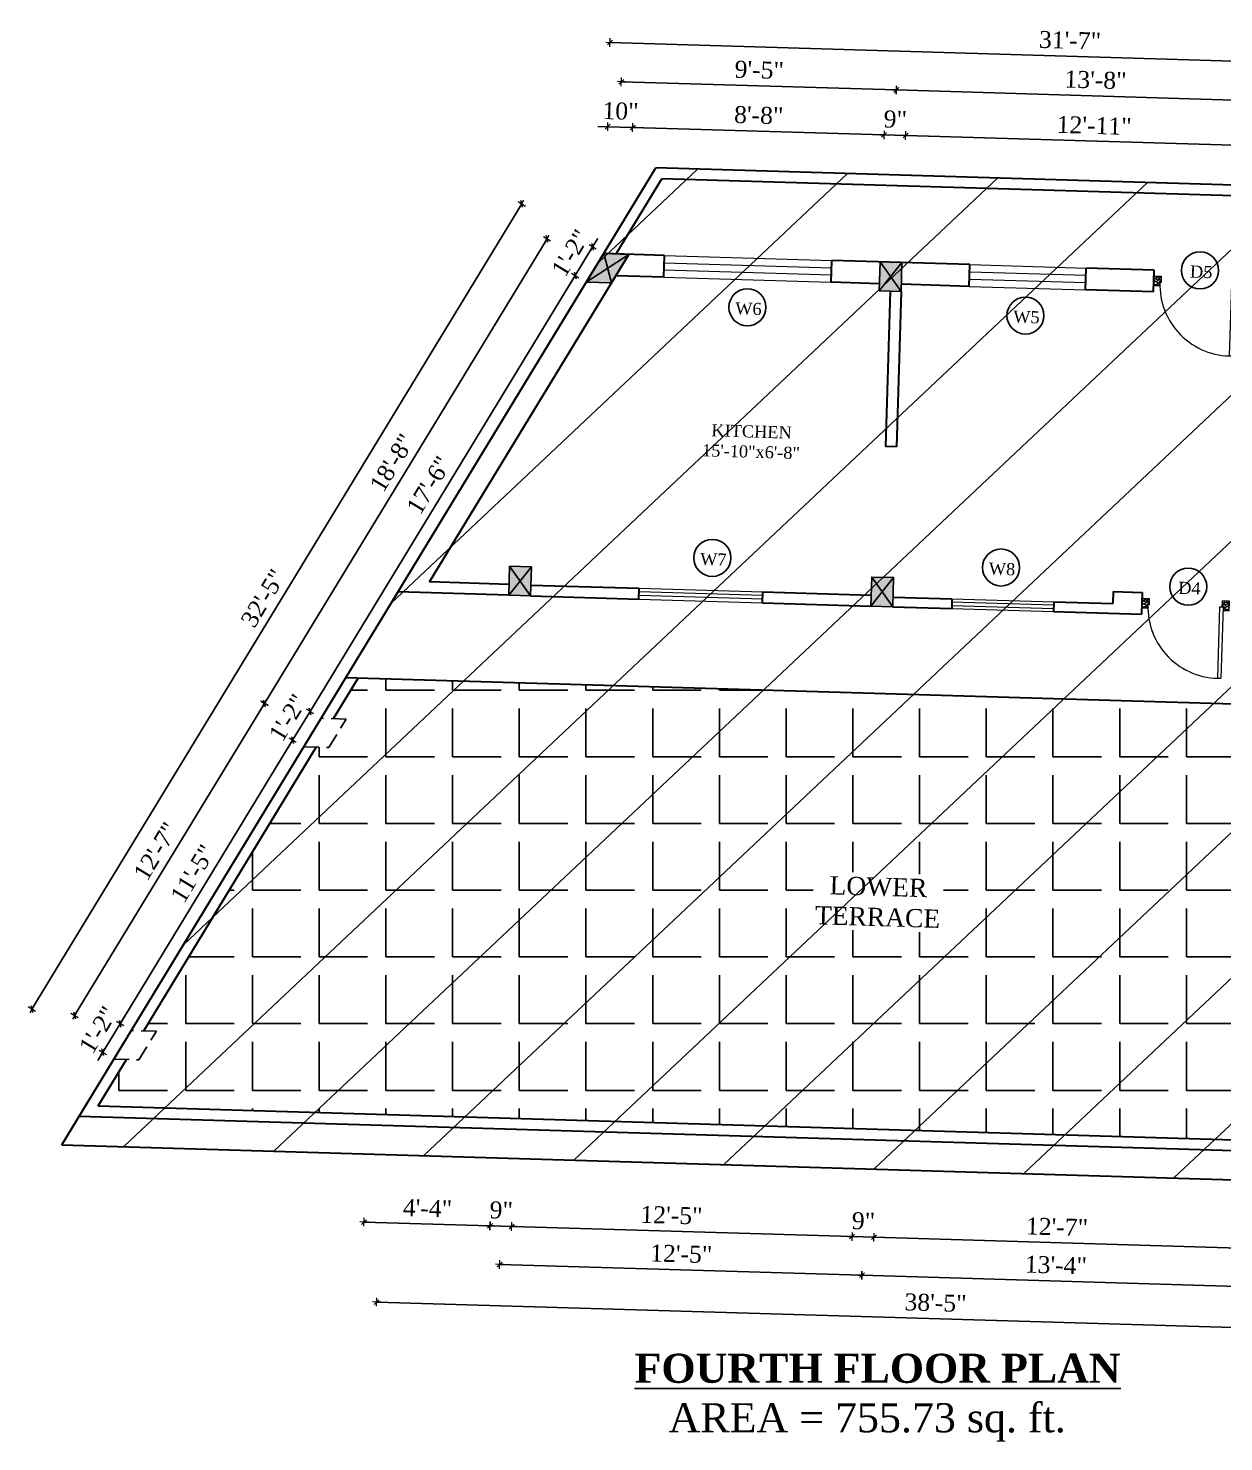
# Model space of a CAD drawing. Header units: inches. Extents: x 4069 to 291496, y -47643 to 12535.
# Drawn here: x 124208 to 124700, y -23437 to -22855 of the extents above; entities that cross this region are included whole.
import ezdxf

# ---------------------------------------------------------------- set-up
doc = ezdxf.new("R2010")
doc.units = ezdxf.units.IN
doc.header["$LTSCALE"] = 5
doc.header["$MEASUREMENT"] = 0
doc.linetypes.add('HIDDEN', pattern=[0.375, 0.25, -0.125])
for name, color, linetype, lineweight in [('A-WALL', 7, 'Continuous', 9), ('Dimension', 7, 'Continuous', 18), ('DOOR', 62, 'Continuous', 0), ('Dw', 2, 'Continuous', 18)]:
    doc.layers.add(name, color=color, linetype=linetype, lineweight=lineweight)
doc.layers.add('dim line', color=7, linetype='Continuous', lineweight=15, true_color=0xfab2b2)
doc.layers.add('TEXT', color=6, linetype='Continuous')
doc.layers.add('WALL', color=7, linetype='Continuous')
doc.styles.add('ordinary', font='times.ttf')
doc.dimstyles.new('Copy of 96', dxfattribs={"dimtxt": 7, "dimasz": 4, "dimexe": 0.5, "dimexo": 0.5, "dimgap": 3, "dimtad": 1, "dimdec": 1, "dimzin": 11, "dimdsep": 46, "dimlunit": 4, "dimtxsty": 'ordinary', "dimblk": 'OBLIQUE', "dimcen": 0.09, "dimse1": 1, "dimse2": 1, "dimclrt": 6, "dimazin": 0, "dimtfac": 1, "dimtdec": 1, "dimtix": 1, "dimtmove": 2, "dimatfit": 3, "dimldrblk": 'leader', "dimfxl": 0.5, "dimfxlon": 1, "dimtolj": 1, "dimtzin": 0, "dimarcsym": 0})

# ---------------------------------------------------------------- blocks, each defined once
blk = doc.blocks.new('c2a')
at = {"color": 1, "ltscale": 5}
for p, q in [((18091.63, 4625.76), (18084.82, 4613.76)), ((18101.98, 4625.76), (18091.63, 4625.76)), ((18095.17, 4613.76), (18101.98, 4625.76)), ((18084.82, 4613.76), (18095.17, 4613.76))]:
    blk.add_line(p, q, dxfattribs=at)
blk = doc.blocks.new('A$C27B36B59')
at = {"layer": 'DOOR'}
for p, q in [((0, 4), (0, 0)), ((2.5, 4), (0, 4)), ((0, 0), (3, 0)), ((2.5, 2.5), (2.5, 4)), ((3, 2.5), (2.5, 2.5)), ((3, 0), (3, 2.5))]:
    blk.add_line(p, q, dxfattribs=at)
for centre, radius, start, end in [((-1.4, -0.54), 4.75, 22.14107, 72.83803), ((1.34, 2.09), 1.64, 45.13802, 144.89476), ((2.21, 0.3), 2.49, 83.31492, 152.65798), ((0.13, 0.37), 2.05, 349.48753, 93.68048), ((1.96, -0.47), 2.01, 58.74475, 166.49498), ((-0.06, 0.32), 1.13, 343.54197, 86.94698), ((2.08, -0.4), 1.17, 38.28162, 160.15192)]:
    blk.add_arc(centre, radius, start, end, dxfattribs=at)
blk = doc.blocks.new('D2')
at = {"layer": 'DOOR'}
for p, q in [((74473.95, 24047.59), (74473.95, 24018.09)), ((74473.95, 24047.59), (74475.45, 24047.59)), ((74475.45, 24047.59), (74475.45, 24018.13))]:
    blk.add_line(p, q, dxfattribs=at)
blk.add_arc((74473.95, 24047.59), 29.5, 180, 272.9146, dxfattribs=at)
at = {"layer": 'DOOR', "xscale": -1, "rotation": 180}
blk.add_blockref('A$C27B36B59', (74441.95, 24050.09), dxfattribs=at)
at = {"layer": 'DOOR', "rotation": 180}
blk.add_blockref('A$C27B36B59', (74477.95, 24050.09), dxfattribs=at)
blk = doc.blocks.new('oblique')
at = {"color": 0, "lineweight": -2}
blk.add_line((0.25, 0.25), (-0.25, -0.25), dxfattribs=at)
at = {"layer": 'dim line', "lineweight": 9}
for p, q in [((-0.4375, 0), (0.4375, 0)), ((0, 0.4375), (0, -0.4375))]:
    blk.add_line(p, q, dxfattribs=at)
blk = doc.blocks.new('*D3333')
at = {"layer": 'A-WALL', "color": 0, "lineweight": -2, "ltscale": 50, "transparency": 16777216}
blk.add_line((124710.78, -23373.49), (124551.24, -23368.73), dxfattribs=at)
at = {"layer": 'Defpoints', "color": 0, "ltscale": 50, "transparency": 16777216}
for p in [(124559.48, -23092.92), (124719.02, -23097.68), (124551.24, -23368.73)]:
    blk.add_point(p, dxfattribs=at)
at = {"layer": 'A-WALL', "color": 0, "lineweight": -2, "ltscale": 50, "transparency": 16777216, "xscale": 4, "yscale": 4, "zscale": 4}
for p, rotation in [((124551.24, -23368.73), 178.2899854285072), ((124710.78, -23373.49), 358.2899854285071)]:
    blk.add_blockref('oblique', p, dxfattribs=dict(at, rotation=rotation))
at = {"layer": 'A-WALL', "color": 6, "ltscale": 50, "transparency": 16777216, "insert": (124631.21, -23364.55), "char_height": 7, "attachment_point": 5, "rotation": 358.28999, "style": 'ordinary'}
blk.add_mtext('\\A1;13\'-4"', dxfattribs=at)
blk = doc.blocks.new('_OBLIQUE')
at = {"color": 0, "linetype": 'ByBlock'}
blk.add_line((-0.5, -0.5), (0.5, 0.5), dxfattribs=at)
blk = doc.blocks.new('leader')
at = {"layer": 'Dimension'}
for p, q in [((0, -4.33), (0, 4.33)), ((-4.42, 0), (4.42, 0))]:
    blk.add_line(p, q, dxfattribs=at)
blk = doc.blocks.new('*D3334')
at = {"layer": 'A-WALL', "color": 0, "lineweight": -2, "ltscale": 50, "transparency": 16777216}
blk.add_line((124551.24, -23368.73), (124401.96, -23364.27), dxfattribs=at)
at = {"layer": 'Defpoints', "color": 0, "ltscale": 50, "transparency": 16777216}
for p in [(124410.19, -23088.47), (124559.48, -23092.92), (124401.96, -23364.27)]:
    blk.add_point(p, dxfattribs=at)
at = {"layer": 'A-WALL', "color": 0, "lineweight": -2, "ltscale": 50, "transparency": 16777216, "xscale": 4, "yscale": 4, "zscale": 4}
for p, rotation in [((124401.96, -23364.27), 178.2899854285072), ((124551.24, -23368.73), 358.2899854285071)]:
    blk.add_blockref('oblique', p, dxfattribs=dict(at, rotation=rotation))
at = {"layer": 'A-WALL', "color": 6, "ltscale": 50, "transparency": 16777216, "insert": (124476.79, -23359.94), "char_height": 7, "attachment_point": 5, "rotation": 358.28999, "style": 'ordinary'}
blk.add_mtext('\\A1;12\'-5"', dxfattribs=at)
blk = doc.blocks.new('*D3335')
at = {"layer": 'A-WALL', "color": 0, "lineweight": -2, "ltscale": 50, "transparency": 16777216}
blk.add_line((124811.56, -23393.53), (124351.26, -23379.79), dxfattribs=at)
at = {"layer": 'Defpoints', "color": 0, "ltscale": 50, "transparency": 16777216}
for p in [(124360, -23086.97), (124820.3, -23100.71), (124351.26, -23379.79)]:
    blk.add_point(p, dxfattribs=at)
at = {"layer": 'A-WALL', "color": 0, "lineweight": -2, "ltscale": 50, "transparency": 16777216, "xscale": 4, "yscale": 4, "zscale": 4}
for p, rotation in [((124351.26, -23379.79), 178.2899854285072), ((124811.56, -23393.53), 358.2899854285071)]:
    blk.add_blockref('oblique', p, dxfattribs=dict(at, rotation=rotation))
at = {"layer": 'A-WALL', "color": 6, "ltscale": 50, "transparency": 16777216, "insert": (124581.61, -23380.1), "char_height": 7, "attachment_point": 5, "rotation": 358.28999, "style": 'ordinary'}
blk.add_mtext('\\A1;38\'-5"', dxfattribs=at)
blk = doc.blocks.new('*D3336')
at = {"layer": 'A-WALL', "color": 0, "lineweight": -2, "ltscale": 50, "transparency": 16777216}
for p, q in [((124245.52, -23264.99), (124247.6, -23261.57)), ((124238.35, -23276.78), (124245.52, -23264.99)), ((124238.35, -23276.78), (124236.27, -23280.2))]:
    blk.add_line(p, q, dxfattribs=at)
at = {"layer": 'Defpoints', "color": 0, "ltscale": 50, "transparency": 16777216}
for p in [(124245.52, -23264.99), (124250.08, -23267.77), (124242.91, -23279.56)]:
    blk.add_point(p, dxfattribs=at)
at = {"layer": 'A-WALL', "color": 0, "lineweight": -2, "ltscale": 50, "transparency": 16777216, "xscale": 4, "yscale": 4, "zscale": 4}
for p, rotation in [((124245.52, -23264.99), 238.7014709228327), ((124238.35, -23276.78), 58.70147092283272)]:
    blk.add_blockref('oblique', p, dxfattribs=dict(at, rotation=rotation))
at = {"layer": 'A-WALL', "color": 6, "ltscale": 50, "transparency": 16777216, "insert": (124236.38, -23267.51), "char_height": 7, "attachment_point": 5, "rotation": 58.70147, "style": 'ordinary'}
blk.add_mtext('\\A1;1\'-2"', dxfattribs=at)
blk = doc.blocks.new('*D3337')
at = {"layer": 'A-WALL', "color": 0, "lineweight": -2, "ltscale": 50, "transparency": 16777216}
blk.add_line((124245.52, -23264.99), (124316.61, -23148.06), dxfattribs=at)
at = {"layer": 'Defpoints', "color": 0, "ltscale": 50, "transparency": 16777216}
for p in [(124316.61, -23148.06), (124321.17, -23150.84), (124250.08, -23267.77)]:
    blk.add_point(p, dxfattribs=at)
at = {"layer": 'A-WALL', "color": 0, "lineweight": -2, "ltscale": 50, "transparency": 16777216, "xscale": 4, "yscale": 4, "zscale": 4}
for p, rotation in [((124316.61, -23148.06), 58.70147092306956), ((124245.52, -23264.99), 238.7014709230696)]:
    blk.add_blockref('oblique', p, dxfattribs=dict(at, rotation=rotation))
at = {"layer": 'A-WALL', "color": 6, "ltscale": 50, "transparency": 16777216, "insert": (124275.46, -23203.12), "char_height": 7, "attachment_point": 5, "rotation": 58.70147, "style": 'ordinary'}
blk.add_mtext('\\A1;11\'-5"', dxfattribs=at)
blk = doc.blocks.new('*D3338')
at = {"layer": 'A-WALL', "color": 0, "lineweight": -2, "ltscale": 50, "transparency": 16777216}
for p, q in [((124323.78, -23136.27), (124325.86, -23132.85)), ((124316.61, -23148.06), (124323.78, -23136.27)), ((124316.61, -23148.06), (124314.53, -23151.48))]:
    blk.add_line(p, q, dxfattribs=at)
at = {"layer": 'Defpoints', "color": 0, "ltscale": 50, "transparency": 16777216}
for p in [(124323.78, -23136.27), (124328.34, -23139.05), (124321.17, -23150.84)]:
    blk.add_point(p, dxfattribs=at)
at = {"layer": 'A-WALL', "color": 0, "lineweight": -2, "ltscale": 50, "transparency": 16777216, "xscale": 4, "yscale": 4, "zscale": 4}
for p, rotation in [((124323.78, -23136.27), 238.7014709230696), ((124316.61, -23148.06), 58.70147092306958)]:
    blk.add_blockref('oblique', p, dxfattribs=dict(at, rotation=rotation))
at = {"layer": 'A-WALL', "color": 6, "ltscale": 50, "transparency": 16777216, "insert": (124314.64, -23138.79), "char_height": 7, "attachment_point": 5, "rotation": 58.70147, "style": 'ordinary'}
blk.add_mtext('\\A1;1\'-2"', dxfattribs=at)
blk = doc.blocks.new('*D3339')
at = {"layer": 'A-WALL', "color": 0, "lineweight": -2, "ltscale": 50, "transparency": 16777216}
blk.add_line((124323.78, -23136.27), (124433.1, -22956.45), dxfattribs=at)
at = {"layer": 'Defpoints', "color": 0, "ltscale": 50, "transparency": 16777216}
for p in [(124433.1, -22956.45), (124437.67, -22959.23), (124328.34, -23139.05)]:
    blk.add_point(p, dxfattribs=at)
at = {"layer": 'A-WALL', "color": 0, "lineweight": -2, "ltscale": 50, "transparency": 16777216, "xscale": 4, "yscale": 4, "zscale": 4}
for p, rotation in [((124433.1, -22956.45), 58.70147092306956), ((124323.78, -23136.27), 238.7014709230696)]:
    blk.add_blockref('oblique', p, dxfattribs=dict(at, rotation=rotation))
at = {"layer": 'A-WALL', "color": 6, "ltscale": 50, "transparency": 16777216, "insert": (124372.83, -23042.95), "char_height": 7, "attachment_point": 5, "rotation": 58.70147, "style": 'ordinary'}
blk.add_mtext('\\A1;17\'-6"', dxfattribs=at)
blk = doc.blocks.new('*D3340')
at = {"layer": 'A-WALL', "color": 0, "lineweight": -2, "ltscale": 50, "transparency": 16777216}
for p, q in [((124440.27, -22944.66), (124442.35, -22941.24)), ((124433.1, -22956.45), (124440.27, -22944.66)), ((124433.1, -22956.45), (124431.02, -22959.87))]:
    blk.add_line(p, q, dxfattribs=at)
at = {"layer": 'Defpoints', "color": 0, "ltscale": 50, "transparency": 16777216}
for p in [(124440.27, -22944.66), (124444.84, -22947.44), (124437.67, -22959.23)]:
    blk.add_point(p, dxfattribs=at)
at = {"layer": 'A-WALL', "color": 0, "lineweight": -2, "ltscale": 50, "transparency": 16777216, "xscale": 4, "yscale": 4, "zscale": 4}
for p, rotation in [((124440.27, -22944.66), 238.7014709230696), ((124433.1, -22956.45), 58.70147092306958)]:
    blk.add_blockref('oblique', p, dxfattribs=dict(at, rotation=rotation))
at = {"layer": 'A-WALL', "color": 6, "ltscale": 50, "transparency": 16777216, "insert": (124431.13, -22947.18), "char_height": 7, "attachment_point": 5, "rotation": 58.70147, "style": 'ordinary'}
blk.add_mtext('\\A1;1\'-2"', dxfattribs=at)
blk = doc.blocks.new('*D3341')
at = {"layer": 'A-WALL', "color": 0, "lineweight": -2, "ltscale": 50, "transparency": 16777216}
blk.add_line((124421.47, -22941.3), (124304.98, -23132.91), dxfattribs=at)
at = {"layer": 'Defpoints', "color": 0, "ltscale": 50, "transparency": 16777216}
for p in [(124441.25, -22953.33), (124304.98, -23132.91), (124324.76, -23144.94)]:
    blk.add_point(p, dxfattribs=at)
at = {"layer": 'A-WALL', "color": 0, "lineweight": -2, "ltscale": 50, "transparency": 16777216, "xscale": 4, "yscale": 4, "zscale": 4}
for p, rotation in [((124421.47, -22941.3), 58.70147092277564), ((124304.98, -23132.91), 238.7014709227756)]:
    blk.add_blockref('oblique', p, dxfattribs=dict(at, rotation=rotation))
at = {"layer": 'A-WALL', "color": 6, "ltscale": 50, "transparency": 16777216, "insert": (124357.62, -23033.7), "char_height": 7, "attachment_point": 5, "rotation": 58.70147, "style": 'ordinary'}
blk.add_mtext('\\A1;18\'-8"', dxfattribs=at)
blk = doc.blocks.new('*D3342')
at = {"layer": 'A-WALL', "color": 0, "lineweight": -2, "ltscale": 50, "transparency": 16777216}
blk.add_line((124304.98, -23132.91), (124226.72, -23261.64), dxfattribs=at)
at = {"layer": 'Defpoints', "color": 0, "ltscale": 50, "transparency": 16777216}
for p in [(124324.76, -23144.94), (124226.72, -23261.64), (124246.5, -23273.66)]:
    blk.add_point(p, dxfattribs=at)
at = {"layer": 'A-WALL', "color": 0, "lineweight": -2, "ltscale": 50, "transparency": 16777216, "xscale": 4, "yscale": 4, "zscale": 4}
for p, rotation in [((124304.98, -23132.91), 58.70147092306958), ((124226.72, -23261.64), 238.7014709230696)]:
    blk.add_blockref('oblique', p, dxfattribs=dict(at, rotation=rotation))
at = {"layer": 'A-WALL', "color": 6, "ltscale": 50, "transparency": 16777216, "insert": (124260.23, -23193.86), "char_height": 7, "attachment_point": 5, "rotation": 58.70147, "style": 'ordinary'}
blk.add_mtext('\\A1;12\'-7"', dxfattribs=at)
blk = doc.blocks.new('*D3343')
at = {"layer": 'A-WALL', "color": 0, "lineweight": -2, "ltscale": 50, "transparency": 16777216}
blk.add_line((124209.14, -23259.02), (124411.06, -22926.9), dxfattribs=at)
at = {"layer": 'Defpoints', "color": 0, "ltscale": 50, "transparency": 16777216}
for p in [(124411.06, -22926.9), (124444.84, -22947.44), (124242.91, -23279.56)]:
    blk.add_point(p, dxfattribs=at)
at = {"layer": 'A-WALL', "color": 0, "lineweight": -2, "ltscale": 50, "transparency": 16777216, "xscale": 4, "yscale": 4, "zscale": 4}
for p, rotation in [((124411.06, -22926.9), 58.70147092277312), ((124209.14, -23259.02), 238.7014709227732)]:
    blk.add_blockref('oblique', p, dxfattribs=dict(at, rotation=rotation))
at = {"layer": 'A-WALL', "color": 6, "ltscale": 50, "transparency": 16777216, "insert": (124304.49, -23089.55), "char_height": 7, "attachment_point": 5, "rotation": 58.70147, "style": 'ordinary'}
blk.add_mtext('\\A1;32\'-5"', dxfattribs=at)
blk = doc.blocks.new('*D3344')
at = {"layer": 'A-WALL', "color": 0, "lineweight": -2, "ltscale": 50, "transparency": 16777216}
for p, q in [((124446.4, -22895.09), (124442.4, -22894.97)), ((124446.4, -22895.09), (124456.74, -22895.4)), ((124456.74, -22895.4), (124460.74, -22895.52))]:
    blk.add_line(p, q, dxfattribs=at)
at = {"layer": 'Defpoints', "color": 0, "ltscale": 50, "transparency": 16777216}
for p in [(124456.74, -22895.4), (124444.84, -22947.44), (124455.18, -22947.74)]:
    blk.add_point(p, dxfattribs=at)
at = {"layer": 'A-WALL', "color": 0, "lineweight": -2, "ltscale": 50, "transparency": 16777216, "xscale": 4, "yscale": 4, "zscale": 4}
for p, rotation in [((124446.4, -22895.09), 358.2899854285503), ((124456.74, -22895.4), 178.2899854285504)]:
    blk.add_blockref('oblique', p, dxfattribs=dict(at, rotation=rotation))
at = {"layer": 'A-WALL', "color": 6, "ltscale": 50, "transparency": 16777216, "insert": (124451.77, -22888.68), "char_height": 7, "attachment_point": 5, "rotation": 358.28999, "style": 'ordinary'}
blk.add_mtext('\\A1;10"', dxfattribs=at)
blk = doc.blocks.new('*D3345')
at = {"layer": 'A-WALL', "color": 0, "lineweight": -2, "ltscale": 50, "transparency": 16777216}
blk.add_line((124456.74, -22895.4), (124560.35, -22898.49), dxfattribs=at)
at = {"layer": 'Defpoints', "color": 0, "ltscale": 50, "transparency": 16777216}
for p in [(124560.35, -22898.49), (124455.18, -22947.74), (124558.78, -22950.84)]:
    blk.add_point(p, dxfattribs=at)
at = {"layer": 'A-WALL', "color": 0, "lineweight": -2, "ltscale": 50, "transparency": 16777216, "xscale": 4, "yscale": 4, "zscale": 4}
for p, rotation in [((124456.74, -22895.4), 178.2899854285072), ((124560.35, -22898.49), 358.2899854285072)]:
    blk.add_blockref('oblique', p, dxfattribs=dict(at, rotation=rotation))
at = {"layer": 'A-WALL', "color": 6, "ltscale": 50, "transparency": 16777216, "insert": (124508.74, -22890.38), "char_height": 7, "attachment_point": 5, "rotation": 358.28999, "style": 'ordinary'}
blk.add_mtext('\\A1;8\'-8"', dxfattribs=at)
blk = doc.blocks.new('*D3346')
at = {"layer": 'A-WALL', "color": 0, "lineweight": -2, "ltscale": 50, "transparency": 16777216}
for p, q in [((124560.35, -22898.49), (124556.35, -22898.37)), ((124560.35, -22898.49), (124569.34, -22898.76)), ((124569.34, -22898.76), (124573.34, -22898.88))]:
    blk.add_line(p, q, dxfattribs=at)
at = {"layer": 'Defpoints', "color": 0, "ltscale": 50, "transparency": 16777216}
for p in [(124569.34, -22898.76), (124558.78, -22950.84), (124567.78, -22951.11)]:
    blk.add_point(p, dxfattribs=at)
at = {"layer": 'A-WALL', "color": 0, "lineweight": -2, "ltscale": 50, "transparency": 16777216, "xscale": 4, "yscale": 4, "zscale": 4}
for p, rotation in [((124560.35, -22898.49), 358.2899854285072), ((124569.34, -22898.76), 178.2899854285072)]:
    blk.add_blockref('oblique', p, dxfattribs=dict(at, rotation=rotation))
at = {"layer": 'A-WALL', "color": 6, "ltscale": 50, "transparency": 16777216, "insert": (124565.04, -22892.06), "char_height": 7, "attachment_point": 5, "rotation": 358.28999, "style": 'ordinary'}
blk.add_mtext('\\A1;9"', dxfattribs=at)
blk = doc.blocks.new('*D3347')
at = {"layer": 'A-WALL', "color": 0, "lineweight": -2, "ltscale": 50, "transparency": 16777216}
blk.add_line((124569.34, -22898.76), (124724.27, -22903.38), dxfattribs=at)
at = {"layer": 'Defpoints', "color": 0, "ltscale": 50, "transparency": 16777216}
for p in [(124724.27, -22903.38), (124567.78, -22951.11), (124722.71, -22955.73)]:
    blk.add_point(p, dxfattribs=at)
at = {"layer": 'A-WALL', "color": 0, "lineweight": -2, "ltscale": 50, "transparency": 16777216, "xscale": 4, "yscale": 4, "zscale": 4}
for p, rotation in [((124569.34, -22898.76), 178.2899854285072), ((124724.27, -22903.38), 358.2899854285072)]:
    blk.add_blockref('oblique', p, dxfattribs=dict(at, rotation=rotation))
at = {"layer": 'A-WALL', "color": 6, "ltscale": 50, "transparency": 16777216, "insert": (124647, -22894.57), "char_height": 7, "attachment_point": 5, "rotation": 358.28999, "style": 'ordinary'}
blk.add_mtext('\\A1;12\'-11"', dxfattribs=at)
blk = doc.blocks.new('*D3352')
at = {"layer": 'A-WALL', "color": 0, "lineweight": -2, "ltscale": 50, "transparency": 16777216}
blk.add_line((124729.33, -22884.85), (124565.4, -22879.96), dxfattribs=at)
at = {"layer": 'Defpoints', "color": 0, "ltscale": 50, "transparency": 16777216}
for p in [(124565.4, -22879.96), (124563.28, -22950.97), (124727.21, -22955.87)]:
    blk.add_point(p, dxfattribs=at)
at = {"layer": 'A-WALL', "color": 0, "lineweight": -2, "ltscale": 50, "transparency": 16777216, "xscale": 4, "yscale": 4, "zscale": 4}
for p, rotation in [((124565.4, -22879.96), 178.2899854285072), ((124729.33, -22884.85), 358.2899854285071)]:
    blk.add_blockref('oblique', p, dxfattribs=dict(at, rotation=rotation))
at = {"layer": 'A-WALL', "color": 6, "ltscale": 50, "transparency": 16777216, "insert": (124647.56, -22875.84), "char_height": 7, "attachment_point": 5, "rotation": 358.28999, "style": 'ordinary'}
blk.add_mtext('\\A1;13\'-8"', dxfattribs=at)
blk = doc.blocks.new('*D3353')
at = {"layer": 'A-WALL', "color": 0, "lineweight": -2, "ltscale": 50, "transparency": 16777216}
blk.add_line((124565.4, -22879.96), (124452.13, -22876.57), dxfattribs=at)
at = {"layer": 'Defpoints', "color": 0, "ltscale": 50, "transparency": 16777216}
for p in [(124452.13, -22876.57), (124450.01, -22947.59), (124563.28, -22950.97)]:
    blk.add_point(p, dxfattribs=at)
at = {"layer": 'A-WALL', "color": 0, "lineweight": -2, "ltscale": 50, "transparency": 16777216, "xscale": 4, "yscale": 4, "zscale": 4}
for p, rotation in [((124452.13, -22876.57), 178.2899854285072), ((124565.4, -22879.96), 358.2899854285071)]:
    blk.add_blockref('oblique', p, dxfattribs=dict(at, rotation=rotation))
at = {"layer": 'A-WALL', "color": 6, "ltscale": 50, "transparency": 16777216, "insert": (124508.96, -22871.7), "char_height": 7, "attachment_point": 5, "rotation": 358.28999, "style": 'ordinary'}
blk.add_mtext('\\A1;9\'-5"', dxfattribs=at)
blk = doc.blocks.new('*D3354')
at = {"layer": 'A-WALL', "color": 0, "lineweight": -2, "ltscale": 50, "transparency": 16777216}
blk.add_line((124447.43, -22860.41), (124826.27, -22871.72), dxfattribs=at)
at = {"layer": 'Defpoints', "color": 0, "ltscale": 50, "transparency": 16777216}
for p in [(124826.27, -22871.72), (124444.84, -22947.44), (124823.67, -22958.75)]:
    blk.add_point(p, dxfattribs=at)
at = {"layer": 'A-WALL', "color": 0, "lineweight": -2, "ltscale": 50, "transparency": 16777216, "xscale": 4, "yscale": 4, "zscale": 4}
for p, rotation in [((124447.43, -22860.41), 178.2899854285072), ((124826.27, -22871.72), 358.2899854285071)]:
    blk.add_blockref('oblique', p, dxfattribs=dict(at, rotation=rotation))
at = {"layer": 'A-WALL', "color": 6, "ltscale": 50, "transparency": 16777216, "insert": (124637.05, -22859.5), "char_height": 7, "attachment_point": 5, "rotation": 358.28999, "style": 'ordinary'}
blk.add_mtext('\\A1;31\'-7"', dxfattribs=at)
blk = doc.blocks.new('*D3355')
at = {"layer": 'A-WALL', "color": 0, "lineweight": -2, "ltscale": 50, "transparency": 16777216}
for p, q in [((124397.93, -23348.34), (124393.93, -23348.22)), ((124397.93, -23348.34), (124406.93, -23348.61)), ((124406.93, -23348.61), (124410.92, -23348.73))]:
    blk.add_line(p, q, dxfattribs=at)
at = {"layer": 'Defpoints', "color": 0, "ltscale": 50, "transparency": 16777216}
for p in [(124405.69, -23088.33), (124414.69, -23088.6), (124406.93, -23348.61)]:
    blk.add_point(p, dxfattribs=at)
at = {"layer": 'A-WALL', "color": 0, "lineweight": -2, "ltscale": 50, "transparency": 16777216, "xscale": 4, "yscale": 4, "zscale": 4}
for p, rotation in [((124397.93, -23348.34), 358.2899854285071), ((124406.93, -23348.61), 178.2899854285072)]:
    blk.add_blockref('oblique', p, dxfattribs=dict(at, rotation=rotation))
at = {"layer": 'A-WALL', "color": 6, "ltscale": 50, "transparency": 16777216, "insert": (124402.62, -23341.91), "char_height": 7, "attachment_point": 5, "rotation": 358.28999, "style": 'ordinary'}
blk.add_mtext('\\A1;9"', dxfattribs=at)
blk = doc.blocks.new('*D3357')
at = {"layer": 'A-WALL', "color": 0, "lineweight": -2, "ltscale": 50, "transparency": 16777216}
blk.add_line((124397.93, -23348.34), (124547.22, -23352.8), dxfattribs=at)
at = {"layer": 'Defpoints', "color": 0, "ltscale": 50, "transparency": 16777216}
for p in [(124405.69, -23088.33), (124554.98, -23092.79), (124547.22, -23352.8)]:
    blk.add_point(p, dxfattribs=at)
at = {"layer": 'A-WALL', "color": 0, "lineweight": -2, "ltscale": 50, "transparency": 16777216, "xscale": 4, "yscale": 4, "zscale": 4}
for p, rotation in [((124397.93, -23348.34), 178.2899854285072), ((124547.22, -23352.8), 358.2899854285071)]:
    blk.add_blockref('oblique', p, dxfattribs=dict(at, rotation=rotation))
at = {"layer": 'A-WALL', "color": 6, "ltscale": 50, "transparency": 16777216, "insert": (124472.77, -23344.01), "char_height": 7, "attachment_point": 5, "rotation": 358.28999, "style": 'ordinary'}
blk.add_mtext('\\A1;12\'-5"', dxfattribs=at)
blk = doc.blocks.new('*D3358')
at = {"layer": 'A-WALL', "color": 0, "lineweight": -2, "ltscale": 50, "transparency": 16777216}
for p, q in [((124547.22, -23352.8), (124543.22, -23352.68)), ((124547.22, -23352.8), (124556.21, -23353.07)), ((124556.21, -23353.07), (124560.21, -23353.19))]:
    blk.add_line(p, q, dxfattribs=at)
at = {"layer": 'Defpoints', "color": 0, "ltscale": 50, "transparency": 16777216}
for p in [(124554.98, -23092.79), (124563.97, -23093.06), (124556.21, -23353.07)]:
    blk.add_point(p, dxfattribs=at)
at = {"layer": 'A-WALL', "color": 0, "lineweight": -2, "ltscale": 50, "transparency": 16777216, "xscale": 4, "yscale": 4, "zscale": 4}
for p, rotation in [((124547.22, -23352.8), 358.2899854285071), ((124556.21, -23353.07), 178.2899854285072)]:
    blk.add_blockref('oblique', p, dxfattribs=dict(at, rotation=rotation))
at = {"layer": 'A-WALL', "color": 6, "ltscale": 50, "transparency": 16777216, "insert": (124551.91, -23346.37), "char_height": 7, "attachment_point": 5, "rotation": 358.28999, "style": 'ordinary'}
blk.add_mtext('\\A1;9"', dxfattribs=at)
blk = doc.blocks.new('*D3359')
at = {"layer": 'A-WALL', "color": 0, "lineweight": -2, "ltscale": 50, "transparency": 16777216}
blk.add_line((124556.21, -23353.07), (124706.76, -23357.56), dxfattribs=at)
at = {"layer": 'Defpoints', "color": 0, "ltscale": 50, "transparency": 16777216}
for p in [(124563.97, -23093.06), (124714.52, -23097.55), (124706.76, -23357.56)]:
    blk.add_point(p, dxfattribs=at)
at = {"layer": 'A-WALL', "color": 0, "lineweight": -2, "ltscale": 50, "transparency": 16777216, "xscale": 4, "yscale": 4, "zscale": 4}
for p, rotation in [((124556.21, -23353.07), 178.2899854285072), ((124706.76, -23357.56), 358.2899854285071)]:
    blk.add_blockref('oblique', p, dxfattribs=dict(at, rotation=rotation))
at = {"layer": 'A-WALL', "color": 6, "ltscale": 50, "transparency": 16777216, "insert": (124631.68, -23348.75), "char_height": 7, "attachment_point": 5, "rotation": 358.28999, "style": 'ordinary'}
blk.add_mtext('\\A1;12\'-7"', dxfattribs=at)
blk = doc.blocks.new('*D3356')
at = {"layer": 'A-WALL', "color": 0, "lineweight": -2, "ltscale": 50, "transparency": 16777216}
blk.add_line((124397.93, -23348.34), (124346.07, -23346.79), dxfattribs=at)
at = {"layer": 'Defpoints', "color": 0, "ltscale": 50, "transparency": 16777216}
for p in [(124353.83, -23086.84), (124405.69, -23088.33), (124346.07, -23346.79)]:
    blk.add_point(p, dxfattribs=at)
at = {"layer": 'A-WALL', "color": 0, "lineweight": -2, "ltscale": 50, "transparency": 16777216, "xscale": 4, "yscale": 4, "zscale": 4}
for p, rotation in [((124346.07, -23346.79), 178.2899854285072), ((124397.93, -23348.34), 358.2899854285071)]:
    blk.add_blockref('oblique', p, dxfattribs=dict(at, rotation=rotation))
at = {"layer": 'A-WALL', "color": 6, "ltscale": 50, "transparency": 16777216, "insert": (124372.19, -23341.07), "char_height": 7, "attachment_point": 5, "rotation": 358.28999, "style": 'ordinary'}
blk.add_mtext('\\A1;4\'-4"', dxfattribs=at)

msp = doc.modelspace()

# ---------------------------------------------------------------- hatches: boundary and pattern name
at = {"layer": 'WALL', "linetype": 'ByBlock', "ltscale": 5, "true_color": 0xf8991e}
h = msp.add_hatch(dxfattribs=at)
h.set_pattern_fill('ANSI31', color=30, scale=350, angle=-1.71001457)
h.set_pattern_definition([(43.29, (116958.823, -19783.133), (-29.99899, 31.8453), [])])
h.paths.add_polyline_path([(124221.40735, -23314.93247), (124466.34218, -22912.06214), (124824.63054, -22922.75857), (124814.80569, -23332.64793)])
h = msp.add_hatch(color=30, dxfattribs=at)
h.dxf.hatch_style = 1
h.paths.add_polyline_path([(124446.42382, -22953.48621), (124448.01193, -22959.53629), (124455.18076, -22947.74496)])
h.paths.add_polyline_path([(124446.42382, -22953.48621), (124455.18076, -22947.74496), (124444.83571, -22947.43612)])
h.paths.add_polyline_path([(124444.83571, -22947.43612), (124437.66689, -22959.22745), (124446.42382, -22953.48621)])
h.paths.add_polyline_path([(124446.42382, -22953.48621), (124437.66689, -22959.22745), (124448.01193, -22959.53629)])
h = msp.add_hatch(color=30, dxfattribs=at)
h.dxf.hatch_style = 1
h.paths.add_polyline_path([(124563.10381, -22956.9696), (124558.42676, -22962.83264), (124567.42276, -22963.10121)])
h.paths.add_polyline_path([(124567.42276, -22963.10121), (124567.78085, -22951.10656), (124563.10381, -22956.9696)])
h.paths.add_polyline_path([(124563.10381, -22956.9696), (124567.78085, -22951.10656), (124558.78486, -22950.83799)])
h.paths.add_polyline_path([(124558.78486, -22950.83799), (124558.42676, -22962.83264), (124563.10381, -22956.9696)])
h = msp.add_hatch(color=30, dxfattribs=at)
h.dxf.hatch_style = 1
h.paths.add_polyline_path([(124410.36969, -23082.46776), (124405.69265, -23088.3308), (124414.68864, -23088.59937)])
h.paths.add_polyline_path([(124414.68864, -23088.59937), (124415.04673, -23076.60471), (124410.36969, -23082.46776)])
h.paths.add_polyline_path([(124410.36969, -23082.46776), (124415.04673, -23076.60471), (124406.05074, -23076.33614)])
h.paths.add_polyline_path([(124406.05074, -23076.33614), (124405.69265, -23088.3308), (124410.36969, -23082.46776)])
h = msp.add_hatch(color=30, dxfattribs=at)
h.dxf.hatch_style = 1
h.paths.add_polyline_path([(124559.65452, -23086.92454), (124554.97748, -23092.78759), (124563.97347, -23093.05616)])
h.paths.add_polyline_path([(124563.97347, -23093.05616), (124564.33156, -23081.0615), (124559.65452, -23086.92454)])
h.paths.add_polyline_path([(124559.65452, -23086.92454), (124564.33156, -23081.0615), (124555.33557, -23080.79293)])
h.paths.add_polyline_path([(124555.33557, -23080.79293), (124554.97748, -23092.78759), (124559.65452, -23086.92454)])
h = msp.add_hatch(dxfattribs=at)
h.set_pattern_fill('ANGLE', color=30, scale=100)
h.set_pattern_definition([(0, (0, 0), (0, 27.5), [20, -7.5]), (90, (0, 0), (-27.5, 2e-15), [20, -7.5])])
h.paths.add_polyline_path([(124810.69855, -23316.01796), (124811.16056, -23296.52307), (124806.66248, -23296.38878), (124806.9468, -23284.39192), (124811.44488, -23284.52621), (124812.87776, -23224.06555), (124778.36807, -23224.06555), (124780.46618, -23135.53542), (124343.67067, -23122.49522), (124333.51484, -23139.1996), (124338.68736, -23139.35402), (124331.51854, -23151.14535), (124326.34601, -23150.99093), (124255.25517, -23267.92158), (124260.4277, -23268.076), (124253.25887, -23279.86733), (124248.08635, -23279.71291), (124236.43701, -23298.87381)])
h.paths.add_polyline_path([(124531.43157, -23202.01495), (124585.0189, -23203.61513), (124584.30501, -23227.5221), (124530.71768, -23225.92192)], flags=16)

# ---------------------------------------------------------------- linework, layer by layer
at = {"color": 1, "ltscale": 5}
for p, q in [((124444.83571, -22947.43612), (124448.01193, -22959.53629)), ((124437.66689, -22959.22745), (124455.18076, -22947.74496)), ((124558.42676, -22962.83264), (124567.78085, -22951.10656)), ((124567.42276, -22963.10121), (124558.78486, -22950.83799)), ((124405.69265, -23088.3308), (124415.04673, -23076.60471)), ((124414.68864, -23088.59937), (124406.05074, -23076.33614)), ((124554.97748, -23092.78759), (124564.33156, -23081.0615)), ((124563.97347, -23093.05616), (124555.33557, -23080.79293))]:
    msp.add_line(p, q, dxfattribs=at)
at = {"layer": 'A-WALL', "lineweight": 30}
for p, q in [((124221.40735, -23314.93247), (124466.34218, -22912.06214)), ((124759.17346, -22920.8044), (124466.34218, -22912.06214)), ((124450.00823, -22947.59054), (124468.8264, -22916.63831)), ((124723.65181, -22924.24593), (124468.8264, -22916.63831)), ((124469.94415, -22948.18571), (124444.83571, -22947.43612)), ((124373.03798, -23082.85392), (124455.18076, -22947.74496)), ((124469.67558, -22957.18171), (124469.94415, -22948.18571)), ((124538.64485, -22959.24073), (124538.91342, -22950.24474)), ((124595.76838, -22951.9421), (124538.91342, -22950.24474)), ((124595.49981, -22960.93809), (124595.76838, -22951.9421)), ((124643.47843, -22962.37046), (124643.747, -22953.37447)), ((124671.73453, -22954.21001), (124643.747, -22953.37447)), ((124469.67558, -22957.18171), (124449.80414, -22956.58846)), ((124558.51629, -22959.83398), (124538.64485, -22959.24073)), ((124671.46596, -22963.20601), (124671.73453, -22954.21001)), ((124562.92476, -22962.96693), (124561.01494, -23026.93843)), ((124567.42276, -22963.10121), (124565.51294, -23027.07271)), ((124595.49981, -22960.93809), (124567.51228, -22960.10255)), ((124671.46596, -22963.20601), (124643.47843, -22962.37046)), ((124565.51294, -23027.07271), (124561.01494, -23026.93843)), ((124405.69265, -23088.3308), (124360.00462, -23086.96682)), ((124405.82693, -23083.8328), (124373.03798, -23082.85392)), ((124414.82292, -23084.10137), (124459.4787, -23085.43454)), ((124459.34442, -23089.93253), (124459.4787, -23085.43454)), ((124510.3217, -23091.45442), (124510.45599, -23086.95643)), ((124510.45599, -23086.95643), (124555.11176, -23088.28959)), ((124654.81518, -23086.76416), (124654.66598, -23091.76193)), ((124654.81518, -23086.76416), (124666.80984, -23087.12225)), ((124666.80984, -23087.12225), (124666.54127, -23096.11824)), ((124414.68864, -23088.59937), (124459.34442, -23089.93253)), ((124510.3217, -23091.45442), (124554.97748, -23092.78759)), ((124563.97347, -23093.05616), (124588.2694, -23093.78149)), ((124564.09284, -23089.05794), (124588.38876, -23089.78327)), ((124588.38876, -23089.78327), (124588.2694, -23093.78149)), ((124630.37005, -23091.03659), (124630.25069, -23095.03481)), ((124630.37005, -23091.03659), (124654.66598, -23091.76193)), ((124630.25069, -23095.03481), (124666.54127, -23096.11824)), ((124333.51484, -23139.1996), (124343.67067, -23122.49522)), ((124814.95147, -23136.56495), (124338.49815, -23122.3408)), ((124255.25517, -23267.92158), (124326.34601, -23150.99093)), ((124236.43701, -23298.87381), (124248.08635, -23279.71291)), ((124228.57618, -23303.14114), (124815.09001, -23320.65107)), ((124236.43701, -23298.87381), (124810.69855, -23316.01796)), ((124221.40735, -23314.93247), (124814.80569, -23332.64793))]:
    msp.add_line(p, q, dxfattribs=at)
at = {"layer": 'Dw', "color": 3}
for p, q in [((124469.85462, -22951.18438), (124538.8239, -22953.2434)), ((124469.94415, -22948.18571), (124538.91342, -22950.24474)), ((124595.76838, -22951.9421), (124643.747, -22953.37447)), ((124469.67558, -22957.18171), (124538.64485, -22959.24073)), ((124469.7651, -22954.18304), (124538.73437, -22956.24207)), ((124595.58933, -22957.93943), (124643.56796, -22959.3718)), ((124595.67886, -22954.94077), (124643.65748, -22956.37313)), ((124595.49981, -22960.93809), (124643.47843, -22962.37046)), ((124459.43842, -23086.78373), (124510.41571, -23088.30562)), ((124459.4787, -23085.43454), (124510.45599, -23086.95643)), ((124459.34442, -23089.93253), (124510.3217, -23091.45442)), ((124459.39366, -23088.28306), (124510.37095, -23089.80495)), ((124588.30622, -23092.54796), (124630.28752, -23093.80128)), ((124588.35098, -23091.04863), (124630.33228, -23092.30195)), ((124588.38876, -23089.78327), (124630.37005, -23091.03659)), ((124588.2694, -23093.78149), (124630.25069, -23095.03481))]:
    msp.add_line(p, q, dxfattribs=at)
at = {"layer": 'TEXT'}
for centre in [(124690.62319, -22954.35412), (124504.07118, -22969.56239), (124618.67047, -22972.98367), (124489.61649, -23072.90601), (124608.60737, -23076.88038), (124685.7731, -23084.76747)]:
    msp.add_circle(centre, 7.64038, dxfattribs=at)
at = {"layer": 'WALL', "color": 2, "linetype": 'ByBlock', "ltscale": 5}
for points in [[(124437.66689, -22959.22745), (124448.01193, -22959.53629), (124455.18076, -22947.74496), (124444.83571, -22947.43612)], [(124558.42676, -22962.83264), (124567.42276, -22963.10121), (124567.78085, -22951.10656), (124558.78486, -22950.83799)], [(124405.69265, -23088.3308), (124414.68864, -23088.59937), (124415.04673, -23076.60471), (124406.05074, -23076.33614)], [(124554.97748, -23092.78759), (124563.97347, -23093.05616), (124564.33156, -23081.0615), (124555.33557, -23080.79293)]]:
    msp.add_lwpolyline(points, close=True, dxfattribs=at)
at = {"layer": 'WALL', "color": 2, "linetype": 'HIDDEN', "ltscale": 5}
for points in [[(124321.17349, -23150.8365), (124331.51854, -23151.14535), (124338.68736, -23139.35402), (124328.34231, -23139.04518)], [(124242.91382, -23279.55849), (124253.25887, -23279.86733), (124260.4277, -23268.076), (124250.08265, -23267.76716)]]:
    msp.add_lwpolyline(points, close=True, dxfattribs=at)

# ---------------------------------------------------------------- block references
at = {"layer": 'WALL', "color": 2, "linetype": 'ByBlock', "ltscale": 5, "rotation": 358.2899854285037}
msp.add_blockref('c2a', (106223.22259, -27031.26367), dxfattribs=at)
at = {"layer": 'WALL', "color": 2, "linetype": 'ByBlock', "rotation": 358.2899854285037}
for p in [(49545.18315, -44774.6675), (49540.25846, -44907.57974)]:
    msp.add_blockref('D2', p, dxfattribs=at)

# ---------------------------------------------------------------- texts
at = {"layer": 'TEXT', "style": 'ordinary'}
for s, rotation, p in [('D5', 358.28959735, (124686.43557, -22957.29453)), ('W6', 358.29037351, (124498.94899, -22972.47496)), ('W5', 358.29037351, (124613.54828, -22975.89623)), ('W7', 358.29037351, (124484.4943, -23075.81857)), ('W8', 358.29037351, (124603.48517, -23079.79295)), ('D4', 358.28959735, (124681.58548, -23087.70788))]:
    msp.add_text(s, height=5, rotation=rotation, dxfattribs=at).set_placement(p)
at = {"layer": 'TEXT', "attachment_point": 8, "rotation": 358.28959735, "style": 'ordinary'}
for s, insert, char_height in [('KITCHEN\\P15\'-10"x6\'-8"', (124505.46495, -23031.67817), 5), ('LOWER\\PTERRACE', (124557.60763, -23224.84888), 7.5)]:
    msp.add_mtext_dynamic_manual_height_columns(s, width=101.5687276, gutter_width=1720.71691, heights=[0], dxfattribs=dict(at, insert=insert, char_height=char_height))
at = {"layer": 'TEXT', "char_height": 12, "width": 219.8150831, "attachment_point": 8, "style": 'ordinary'}
for s, insert in [('{\\fTimes New Roman|b1|i0|c0|p18;\\LFOURTH FLOOR PLAN}', (124557.73352, -23413.26002)), ('AREA = 755.73 sq. ft.', (124553.42699, -23437.383))]:
    msp.add_mtext(s, dxfattribs=dict(at, insert=insert))

# ---------------------------------------------------------------- dimensions: what is measured, and where the dimension line sits
at = {"layer": 'A-WALL', "ltscale": 50}
for base, p1, p2, angle, picture, middle in [((124826.26505, -22871.71879), (124444.83571, -22947.43612), (124823.66693, -22958.74584), 358.28998543, '*D3354', (124637.04552, -22859.4962)), ((124452.1284, -22876.57341), (124563.28285, -22950.97227), (124450.00823, -22947.59054), 358.28998543, '*D3353', (124508.96178, -22871.69655)), ((124565.40301, -22879.95514), (124727.20982, -22955.86619), (124563.28285, -22950.97227), 358.28998543, '*D3352', (124647.56227, -22875.84446)), ((124560.3477, -22898.48887), (124455.18076, -22947.74496), (124558.78486, -22950.83799), 178.28998543, '*D3345', (124508.74142, -22890.38472)), ((124569.34369, -22898.75744), (124558.78486, -22950.83799), (124567.78085, -22951.10656), 178.28998543, '*D3346', (124565.04177, -22892.05543)), ((124724.27466, -22903.38279), (124567.78085, -22951.10656), (124722.71182, -22955.7319), 178.28998543, '*D3347', (124647.00314, -22894.57301)), ((124440.27119, -22944.66101), (124437.66689, -22959.22745), (124444.83571, -22947.43612), 238.70147092, '*D3340', (124431.13271, -22947.17994)), ((124433.10236, -22956.45233), (124328.34231, -23139.04518), (124437.66689, -22959.22745), 238.70147092, '*D3339', (124372.82563, -23042.94776)), ((124346.06688, -23346.79346), (124405.69265, -23088.3308), (124353.82747, -23086.84416), 358.28998543, '*D3356', (124372.19251, -23341.07053)), ((124351.26263, -23379.78908), (124820.3025, -23100.70867), (124360.00462, -23086.96682), 358.28998543, '*D3335', (124581.60735, -23380.10236)), ((124406.92621, -23348.61037), (124405.69265, -23088.3308), (124414.68864, -23088.59937), 358.28998543, '*D3355', (124402.62429, -23341.90836)), ((124547.21505, -23352.79859), (124405.69265, -23088.3308), (124554.97748, -23092.78759), 358.28998543, '*D3357', (124472.7684, -23344.01256)), ((124401.9567, -23364.26972), (124559.47548, -23092.92187), (124410.19064, -23088.46508), 358.28998543, '*D3334', (124476.79489, -23359.94047)), ((124556.21104, -23353.06716), (124554.97748, -23092.78759), (124563.97347, -23093.05616), 358.28998543, '*D3358', (124551.90912, -23346.36514)), ((124551.24154, -23368.7265), (124719.01789, -23097.68489), (124559.47548, -23092.92187), 358.28998543, '*D3333', (124631.20852, -23364.55037)), ((124706.75746, -23357.56161), (124563.97347, -23093.05616), (124714.51989, -23097.55061), 358.28998543, '*D3359', (124631.68032, -23348.74665)), ((124323.77779, -23136.27006), (124321.17349, -23150.8365), (124328.34231, -23139.04518), 238.70147092, '*D3338', (124314.63931, -23138.789)), ((124226.71645, -23261.63601), (124324.7579, -23144.94084), (124246.49824, -23273.66282), 58.70147092, '*D3342', (124260.23184, -23193.86158)), ((124316.60897, -23148.06139), (124250.08265, -23267.76716), (124321.17349, -23150.8365), 238.70147092, '*D3337', (124275.45773, -23203.11853))]:
    dim = msp.add_linear_dim(base=base, p1=p1, p2=p2, angle=angle, dimstyle='Copy of 96', override={"dimdec": 0, "dimblk": 'oblique', "dimtdec": 0, "dimarcsym": 1}, dxfattribs=at)
    dim.commit()
    dim.dimension.update_dxf_attribs({"geometry": picture, "text_midpoint": middle})
for p1, p2, distance, picture, middle in [((124444.83571, -22947.43612), (124455.18076, -22947.74496), 52.37244, '*D3344', (124451.76685, -22888.68379)), ((124242.91382, -23279.55849), (124444.83571, -22947.43612), 39.52759, '*D3343', (124304.49372, -23089.55464)), ((124441.2513, -22953.33178), (124324.7579, -23144.94084), -23.15088, '*D3341', (124357.617, -23033.7013)), ((124242.91382, -23279.55849), (124250.08265, -23267.76716), 5.34192, '*D3336', (124236.37964, -23267.51098))]:
    dim = msp.add_aligned_dim(p1=p1, p2=p2, distance=distance, dimstyle='Copy of 96', override={"dimdec": 0, "dimblk": 'oblique', "dimtdec": 0, "dimarcsym": 1}, dxfattribs=at)
    dim.commit()
    dim.dimension.update_dxf_attribs({"geometry": picture, "text_midpoint": middle})

doc.saveas('drawing.dxf')
